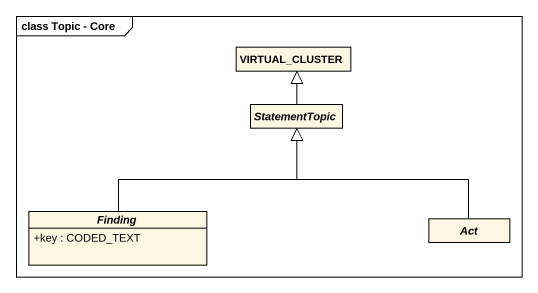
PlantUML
@startuml
mainframe class Topic - Core
hide circle
hide empty members
skinparam classAttributeIconSize 0
class VIRTUAL_CLUSTER
abstract class StatementTopic
abstract class Finding {
  +key : CODED_TEXT
}
abstract class Act
StatementTopic -up-|> VIRTUAL_CLUSTER
Finding -up-|> StatementTopic
Act -up-|> StatementTopic
@enduml
